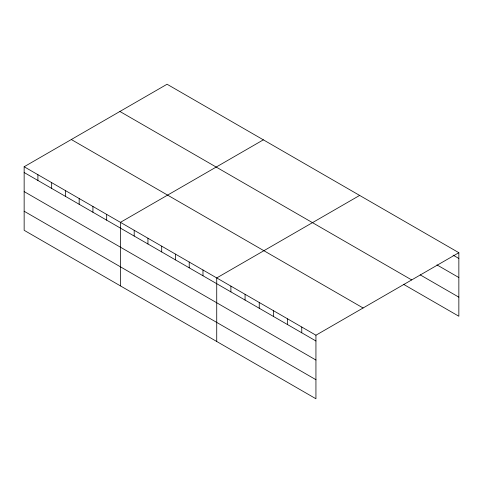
<?xml version="1.0" encoding="UTF-8"?>
<svg xmlns="http://www.w3.org/2000/svg" width="483" height="483" viewBox="0 0 483 483"><rect width="100%" height="100%" fill="white"/><g stroke="black" fill="none" stroke-linecap="round" stroke-linejoin="round"><path stroke-width="0.72" d="M315.936 360.046L315.936 335.214L24.15 166.756L24.15 230.3L315.936 398.759L315.936 360.046L24.15 191.588M403.45 284.264L458.85 316.244L458.85 252.7L167.064 84.241L24.15 166.756M263.356 139.835L120.436 222.343L120.436 285.888M359.642 195.428L216.728 277.936L216.728 341.481M315.936 335.214L458.85 252.7M453.054 255.121L458.85 258.471M436.946 264.889L458.85 277.538M420.198 274.863L458.85 297.178M119.905 111.47L411.685 279.929M71.315 139.527L363.095 307.985M24.15 172.522L315.936 340.98M24.15 211.234L315.936 379.692M301.76 327.033L301.76 332.799M287.59 318.846L287.59 324.618M273.414 310.666L273.414 316.437M259.244 302.485L259.244 308.251M245.074 294.304L245.074 300.07M230.898 286.117L230.898 291.889M202.975 269.997L202.975 275.763M189.215 262.052L189.215 267.824M175.462 254.112L175.462 259.878M161.702 246.173L161.702 251.939M147.949 238.228L147.949 244M134.196 230.288L134.196 236.054M106.683 214.404L106.683 220.17M92.929 206.464L92.929 212.23M79.17 198.519L79.17 204.291M65.416 190.58L65.416 196.346M51.663 182.634L51.663 188.406M37.903 174.695L37.903 180.461"/></g></svg>
